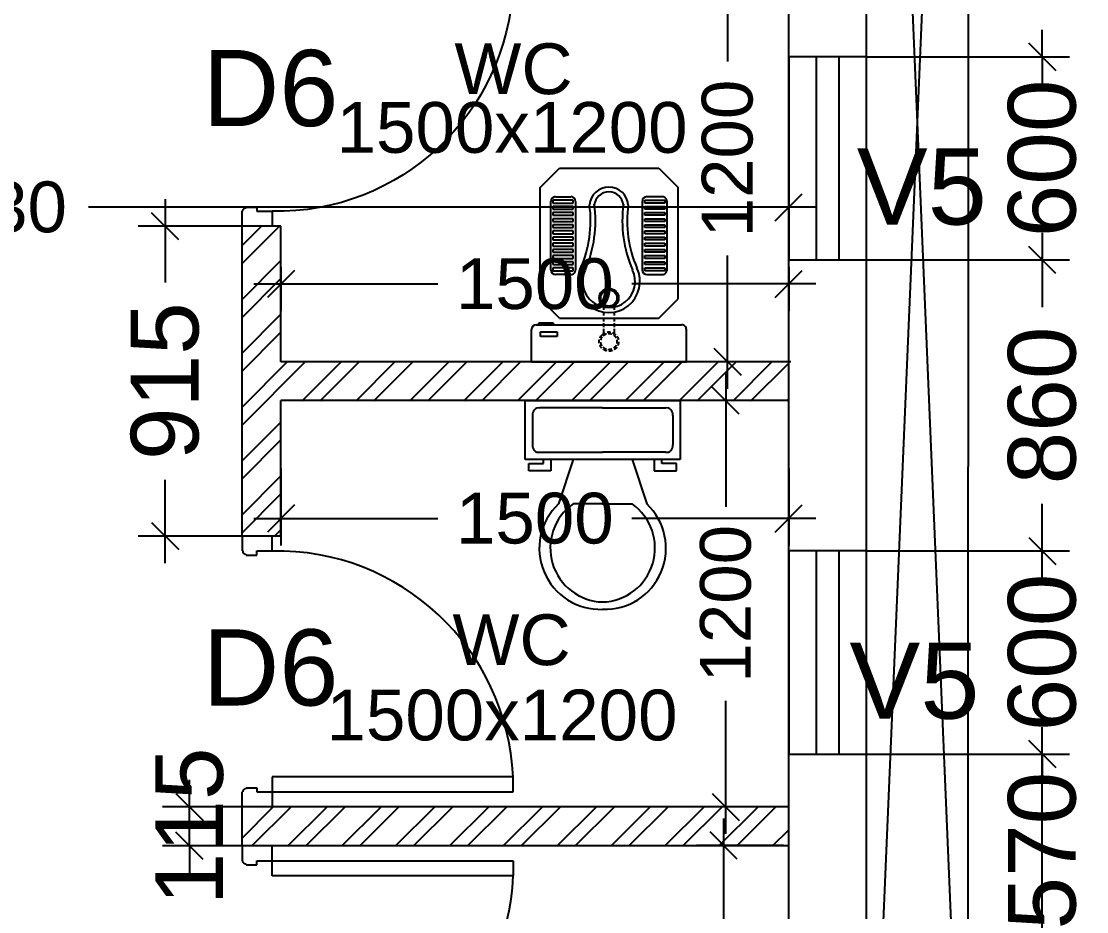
# Model space of a CAD drawing. Extents: x 7620542 to 7843793, y -6476226 to -6093835.
# Drawn here: x 7756992 to 7760139, y -6453119 to -6450489 of the extents above; entities that cross this region are included whole.
import ezdxf
from ezdxf.enums import TextEntityAlignment as Align

# ---------------------------------------------------------------- set-up
doc = ezdxf.new("R2010")
doc.units = 0
doc.header["$LTSCALE"] = 600
doc.header["$MEASUREMENT"] = 0
doc.header["$PDMODE"] = 35
doc.linetypes.add('HIDDEN', pattern=[0.375, 0.25, -0.125])
doc.layers.get('0').update_dxf_attribs({"linetype": 'CONTINUOUS'})
doc.layers.get('Defpoints').update_dxf_attribs({"linetype": 'CONTINUOUS'})
for name, color, linetype in [('DOOR', 32, 'CONTINUOUS'), ('Duct', 8, 'CONTINUOUS'), ('joinery', 7, 'CONTINUOUS'), ('Room Dim', 1, 'CONTINUOUS'), ('T Wall', 8, 'CONTINUOUS'), ('TEXT', 6, 'CONTINUOUS'), ('toi-fix', 46, 'CONTINUOUS'), ('Toi. Wall Hat', 3, 'CONTINUOUS'), ('Walls', 7, 'CONTINUOUS'), ('WIN', 151, 'CONTINUOUS'), ('Working Dim', 5, 'CONTINUOUS')]:
    doc.layers.add(name, color=color, linetype=linetype)
doc.styles.add('ari', font='arial.ttf')
doc.styles.add('ARIAL', font='arial.ttf')
doc.dimstyles.new('int. dim', dxfattribs={"dimtxt": 450, "dimasz": 80, "dimexe": 80, "dimexo": 0, "dimgap": 70, "dimtad": 0, "dimdec": 0, "dimzin": 12, "dimdsep": 46, "dimtxsty": 'ari', "dimblk": 'OBLIQUE', "dimcen": 2, "dimdle": 80, "dimclrd": 256, "dimclre": 256, "dimclrt": 6, "dimadec": 0, "dimazin": 0, "dimtfac": 1, "dimtdec": 0, "dimtix": 1, "dimtmove": 2, "dimatfit": 3, "dimfxl": 1, "dimtolj": 1, "dimtzin": 0, "dimlwd": -1, "dimlwe": -1, "dimarcsym": 0})

# ---------------------------------------------------------------- blocks, each defined once
blk = doc.blocks.new('_Oblique')
at = {"color": 0, "linetype": 'ByBlock', "lineweight": -2}
blk.add_line((-0.5, -0.5), (0.5, 0.5), dxfattribs=at)
blk = doc.blocks.new('*D1223')
at = {"layer": 'Defpoints', "color": 0, "transparency": 16777216}
for p in [(7759489, -6452653.5), (7760008.1, -6452653.5), (7759489, -6453223.9)]:
    blk.add_point(p, dxfattribs=at)
at = {"layer": 'Working Dim', "transparency": 16777216}
for p, q in [((7760008.1, -6452653.5), (7760008.1, -6452573.5)), ((7759489, -6452653.5), (7760088.1, -6452653.5)), ((7760008.1, -6453223.9), (7760008.1, -6452653.5)), ((7759489, -6453223.9), (7760088.1, -6453223.9)), ((7760008.1, -6453223.9), (7760008.1, -6453303.9))]:
    blk.add_line(p, q, dxfattribs=at)
at = {"layer": 'Working Dim', "transparency": 16777216, "xscale": 80, "yscale": 80, "zscale": 80}
for p, rotation in [((7760008.1, -6452653.5), 270), ((7760008.1, -6453223.9), 90)]:
    blk.add_blockref('_Oblique', p, dxfattribs=dict(at, rotation=rotation))
at = {"layer": 'Working Dim', "color": 6, "transparency": 16777216, "insert": (7760008.1, -6452938.7), "char_height": 200, "attachment_point": 5, "rotation": 90, "style": 'ari'}
blk.add_mtext('\\A1;570', dxfattribs=at)
blk = doc.blocks.new('*D1224')
at = {"layer": 'Defpoints', "color": 0, "transparency": 16777216}
for p in [(7759488.7, -6452053.5), (7760008.1, -6452053.5), (7759489, -6452653.5)]:
    blk.add_point(p, dxfattribs=at)
at = {"layer": 'Working Dim', "transparency": 16777216}
for p, q in [((7760008.1, -6452053.5), (7760008.1, -6451973.5)), ((7759488.7, -6452053.5), (7760088.1, -6452053.5)), ((7760008.1, -6452053.5), (7760008.1, -6452062.4)), ((7759489, -6452653.5), (7760088.1, -6452653.5)), ((7760008.1, -6452653.5), (7760008.1, -6452644.7)), ((7760008.1, -6452653.5), (7760008.1, -6452733.5))]:
    blk.add_line(p, q, dxfattribs=at)
at = {"layer": 'Working Dim', "transparency": 16777216, "xscale": 80, "yscale": 80, "zscale": 80}
for p, rotation in [((7760008.1, -6452053.5), 270), ((7760008.1, -6452653.5), 90)]:
    blk.add_blockref('_Oblique', p, dxfattribs=dict(at, rotation=rotation))
at = {"layer": 'Working Dim', "color": 6, "transparency": 16777216, "insert": (7760008.1, -6452353.5), "char_height": 200, "attachment_point": 5, "rotation": 90, "style": 'ari'}
blk.add_mtext('\\A1;600', dxfattribs=at)
blk = doc.blocks.new('*D1225')
at = {"layer": 'Defpoints', "color": 0, "transparency": 16777216}
for p in [(7759489, -6451193.9), (7760008.1, -6451193.9), (7759488.7, -6452053.5)]:
    blk.add_point(p, dxfattribs=at)
at = {"layer": 'Working Dim', "transparency": 16777216}
for p, q in [((7760008.1, -6451113.9), (7760008.1, -6451333)), ((7759489, -6451193.9), (7760088.1, -6451193.9)), ((7760008.1, -6452133.5), (7760008.1, -6451914.5)), ((7759488.7, -6452053.5), (7760088.1, -6452053.5))]:
    blk.add_line(p, q, dxfattribs=at)
at = {"layer": 'Working Dim', "transparency": 16777216, "xscale": 80, "yscale": 80, "zscale": 80}
for p, rotation in [((7760008.1, -6451193.9), 90), ((7760008.1, -6452053.5), 270)]:
    blk.add_blockref('_Oblique', p, dxfattribs=dict(at, rotation=rotation))
at = {"layer": 'Working Dim', "color": 6, "transparency": 16777216, "insert": (7760008.1, -6451623.7), "char_height": 200, "attachment_point": 5, "rotation": 90, "style": 'ari'}
blk.add_mtext('\\A1;860', dxfattribs=at)
blk = doc.blocks.new('*D1226')
at = {"layer": 'Defpoints', "color": 0, "transparency": 16777216}
for p in [(7759489, -6450593.9), (7760008.1, -6450593.9), (7759489, -6451193.9)]:
    blk.add_point(p, dxfattribs=at)
at = {"layer": 'Working Dim', "transparency": 16777216}
for p, q in [((7760008.1, -6450593.9), (7760008.1, -6450513.9)), ((7759489, -6450593.9), (7760088.1, -6450593.9)), ((7760008.1, -6450593.9), (7760008.1, -6450602.8)), ((7759489, -6451193.9), (7760088.1, -6451193.9)), ((7760008.1, -6451193.9), (7760008.1, -6451185.1)), ((7760008.1, -6451193.9), (7760008.1, -6451273.9))]:
    blk.add_line(p, q, dxfattribs=at)
at = {"layer": 'Working Dim', "transparency": 16777216, "xscale": 80, "yscale": 80, "zscale": 80}
for p, rotation in [((7760008.1, -6450593.9), 270), ((7760008.1, -6451193.9), 90)]:
    blk.add_blockref('_Oblique', p, dxfattribs=dict(at, rotation=rotation))
at = {"layer": 'Working Dim', "color": 6, "transparency": 16777216, "insert": (7760008.1, -6450893.9), "char_height": 200, "attachment_point": 5, "rotation": 90, "style": 'ari'}
blk.add_mtext('\\A1;600', dxfattribs=at)
blk = doc.blocks.new('*D1227')
at = {"layer": 'Defpoints', "color": 0, "transparency": 16777216}
for p in [(7759489, -6449878.9), (7760008.1, -6449878.9), (7759489, -6450593.9)]:
    blk.add_point(p, dxfattribs=at)
at = {"layer": 'Working Dim', "transparency": 16777216}
for p, q in [((7760008.1, -6449878.9), (7760008.1, -6449798.9)), ((7759489, -6449878.9), (7760088.1, -6449878.9)), ((7760008.1, -6449878.9), (7760008.1, -6449945.6)), ((7760008.1, -6450593.9), (7760008.1, -6450527.3)), ((7759489, -6450593.9), (7760088.1, -6450593.9)), ((7760008.1, -6450593.9), (7760008.1, -6450673.9))]:
    blk.add_line(p, q, dxfattribs=at)
at = {"layer": 'Working Dim', "transparency": 16777216, "xscale": 80, "yscale": 80, "zscale": 80}
for p, rotation in [((7760008.1, -6449878.9), 270), ((7760008.1, -6450593.9), 90)]:
    blk.add_blockref('_Oblique', p, dxfattribs=dict(at, rotation=rotation))
at = {"layer": 'Working Dim', "color": 6, "transparency": 16777216, "insert": (7760008.1, -6450236.4), "char_height": 200, "attachment_point": 5, "rotation": 90, "style": 'ari'}
blk.add_mtext('\\A1;715', dxfattribs=at)
blk = doc.blocks.new('1000')
at = {"layer": 'DOOR'}
for p, q in [((0, -100), (0, 0)), ((0, 0), (49.7, 0)), ((49.7, 0), (49.7, -2.2)), ((63.2, -13.5), (61, -13.5)), ((63.2, -13.5), (63.2, -49.5)), ((836.8, -13.5), (836.8, -49.5)), ((836.8, -13.5), (839, -13.5)), ((850.3, 0), (850.3, -2.2)), ((900, 0), (850.3, 0)), ((900, -100), (900, 0)), ((63.2, -49.5), (49.7, -49.5)), ((49.7, -49.5), (49.7, -100)), ((836.8, -49.5), (850.3, -49.5)), ((850.3, -49.5), (850.3, -100)), ((49.7, -100), (0, -100)), ((49.7, -100), (49.7, -900.6)), ((100.2, -100), (49.7, -100)), ((100.2, -900.6), (100.2, -100)), ((850.3, -100), (900, -100)), ((49.7, -900.6), (100.2, -900.6))]:
    blk.add_line(p, q, dxfattribs=at)
for centre, major_axis, start_param, end_param in [((49.7, -13.5), (-7.95, 7.95), 3.926991, 5.497787), ((850.3, -13.5), (7.95, 7.95), 0.785398, 2.356194)]:
    blk.add_ellipse(centre, major_axis=major_axis, ratio=1, start_param=start_param, end_param=end_param, dxfattribs=at)
at = {"layer": 'DOOR', "color": 145}
blk.add_ellipse((64.3, -115.3), major_axis=(-519.7, 589.8), ratio=1, start_param=2.464943, end_param=4.009476, dxfattribs=at)
blk = doc.blocks.new('A$C70ED7303')
at = {"layer": 'toi-fix', "color": 8}
for p, q in [((0, 0), (229, 0)), ((229, 0), (229, -174.4)), ((-229, 0), (0, 0)), ((-229, -174.4), (-229, 0)), ((0, -21.8), (-185.4, -21.8)), ((0, -21.8), (185.4, -21.8)), ((-207.2, -43.6), (-207.2, -130.8)), ((207.2, -43.6), (207.2, -130.8)), ((-185.4, -152.6), (0, -152.6)), ((185.4, -152.6), (0, -152.6)), ((229, -174.4), (-229, -174.4)), ((-218.1, -207.2), (-218.1, -185.4)), ((-218.1, -185.4), (-174.4, -185.4)), ((-174.4, -185.4), (-174.4, -174.4)), ((-152.6, -174.4), (-152.6, -207.2)), ((-87.2, -174.4), (-130.8, -305.3)), ((87.2, -174.4), (130.8, -305.3)), ((152.6, -174.4), (152.6, -207.2)), ((174.4, -185.4), (174.4, -174.4)), ((218.1, -185.4), (174.4, -185.4)), ((218.1, -207.2), (218.1, -185.4)), ((-152.6, -207.2), (-218.1, -207.2)), ((152.6, -207.2), (218.1, -207.2)), ((0, -305.3), (-87.2, -305.3)), ((0, -305.3), (87.2, -305.3))]:
    blk.add_line(p, q, dxfattribs=at)
for centre, major_axis, start_param, end_param in [((-188.1, -40.9), (13.6, -13.6), 2.214297, 4.068888), ((188.1, -40.9), (13.6, -13.6), 0.643501, 2.498091), ((-188.1, -133.6), (-13.6, -13.6), 5.35589, 7.21048), ((188.1, -133.6), (-13.6, -13.6), 0.643501, 2.498091), ((-6.6, -436.2), (-127.6, -127.6), 4.686239, 7.105146), ((4.7, -435.5), (-112.7, -112.7), 4.541602, 7.039318), ((6.6, -436.2), (55.8, -171.6), -0.351019, 2.067888), ((-4.7, -435.5), (-112.7, -112.7), 0.814663, 3.31238)]:
    blk.add_ellipse(centre, major_axis=major_axis, ratio=1, start_param=start_param, end_param=end_param, dxfattribs=at)
blk = doc.blocks.new('A$C37B60793')
at = {"layer": 'toi-fix', "color": 8}
for p, q in [((0, 303.1), (127, 303.1)), ((0, -306.5), (0, 303.1)), ((146, -287.4), (146, 284.1)), ((171.2, 195), (247.4, 271.2)), ((247.4, 271.2), (685.9, 271.2)), ((762.1, 195), (685.9, 271.2)), ((358.5, 218.7), (358.5, 139.2)), ((369.5, 218.7), (358.5, 218.7)), ((362.3, 226.9), (630.5, 226.9)), ((369.5, 139.2), (369.5, 218.7)), ((382.7, 218.7), (382.7, 139.2)), ((393.7, 218.7), (382.7, 218.7)), ((393.7, 139.2), (393.7, 218.7)), ((406.9, 218.7), (406.9, 139.2)), ((417.9, 218.7), (406.9, 218.7)), ((417.9, 139.2), (417.9, 218.7)), ((431, 218.7), (431, 139.2)), ((442.1, 218.7), (431, 218.7)), ((442.1, 139.2), (442.1, 218.7)), ((455.2, 218.7), (455.2, 139.2)), ((466.3, 218.7), (455.2, 218.7)), ((466.3, 139.2), (466.3, 218.7)), ((479.4, 218.7), (479.4, 139.2)), ((490.5, 218.7), (479.4, 218.7)), ((490.5, 139.2), (490.5, 218.7)), ((503.6, 218.7), (503.6, 139.2)), ((514.6, 218.7), (503.6, 218.7)), ((514.6, 139.2), (514.6, 218.7)), ((527.8, 218.7), (527.8, 139.2)), ((538.8, 218.7), (527.8, 218.7)), ((538.8, 139.2), (538.8, 218.7)), ((552, 218.7), (552, 139.2)), ((563, 218.7), (552, 218.7)), ((563, 139.2), (563, 218.7)), ((576.2, 218.7), (576.2, 139.2)), ((587.2, 218.7), (576.2, 218.7)), ((587.2, 139.2), (587.2, 218.7)), ((600.4, 218.7), (600.4, 139.2)), ((611.4, 218.7), (600.4, 218.7)), ((611.4, 139.2), (611.4, 218.7)), ((624.5, 218.7), (624.5, 139.2)), ((635.6, 218.7), (624.5, 218.7)), ((635.6, 139.2), (635.6, 218.7)), ((171.2, -195.4), (171.2, 195)), ((343.3, 148.1), (343.3, 207.9)), ((649.5, 207.9), (649.5, 148.1)), ((762.1, -195.4), (762.1, 195)), ((358.5, 139.2), (369.5, 139.2)), ((630.5, 129.1), (362.3, 129.1)), ((382.7, 139.2), (393.7, 139.2)), ((406.9, 139.2), (417.9, 139.2)), ((431, 139.2), (442.1, 139.2)), ((455.2, 139.2), (466.3, 139.2)), ((479.4, 139.2), (490.5, 139.2)), ((503.6, 139.2), (514.6, 139.2)), ((527.8, 139.2), (538.8, 139.2)), ((552, 139.2), (563, 139.2)), ((576.2, 139.2), (587.2, 139.2)), ((600.4, 139.2), (611.4, 139.2)), ((624.5, 139.2), (635.6, 139.2)), ((343.3, -151.5), (343.3, -211.2)), ((358.5, -222), (358.5, -142.6)), ((358.5, -142.6), (369.5, -142.6)), ((630.5, -132.4), (362.3, -132.4)), ((369.5, -142.6), (369.5, -222)), ((382.7, -222), (382.7, -142.6)), ((382.7, -142.6), (393.7, -142.6)), ((393.7, -142.6), (393.7, -222)), ((406.9, -222), (406.9, -142.6)), ((406.9, -142.6), (417.9, -142.6)), ((417.9, -142.6), (417.9, -222)), ((431, -222), (431, -142.6)), ((431, -142.6), (442.1, -142.6)), ((442.1, -142.6), (442.1, -222)), ((455.2, -222), (455.2, -142.6)), ((455.2, -142.6), (466.3, -142.6)), ((466.3, -142.6), (466.3, -222)), ((479.4, -222), (479.4, -142.6)), ((479.4, -142.6), (490.5, -142.6)), ((490.5, -142.6), (490.5, -222)), ((503.6, -222), (503.6, -142.6)), ((503.6, -142.6), (514.6, -142.6)), ((514.6, -142.6), (514.6, -222)), ((527.8, -222), (527.8, -142.6)), ((527.8, -142.6), (538.8, -142.6)), ((538.8, -142.6), (538.8, -222)), ((552, -222), (552, -142.6)), ((552, -142.6), (563, -142.6)), ((563, -142.6), (563, -222)), ((576.2, -222), (576.2, -142.6)), ((576.2, -142.6), (587.2, -142.6)), ((587.2, -142.6), (587.2, -222)), ((600.4, -222), (600.4, -142.6)), ((600.4, -142.6), (611.4, -142.6)), ((611.4, -142.6), (611.4, -222)), ((624.5, -222), (624.5, -142.6)), ((624.5, -142.6), (635.6, -142.6)), ((635.6, -142.6), (635.6, -222)), ((649.5, -211.2), (649.5, -151.5)), ((117.8, -205), (100.3, -205)), ((100.3, -205), (100.3, -270.7)), ((117.8, -270.7), (117.8, -205)), ((171.2, -195.4), (247.4, -271.6)), ((685.9, -271.6), (762.1, -195.4)), ((153.7, -221.4), (147.5, -221.4)), ((147.5, -221.4), (147.5, -276.8)), ((153.7, -276.8), (153.7, -221.4)), ((369.5, -222), (358.5, -222)), ((362.3, -230.3), (630.5, -230.3)), ((393.7, -222), (382.7, -222)), ((417.9, -222), (406.9, -222)), ((442.1, -222), (431, -222)), ((466.3, -222), (455.2, -222)), ((490.5, -222), (479.4, -222)), ((514.6, -222), (503.6, -222)), ((538.8, -222), (527.8, -222)), ((563, -222), (552, -222)), ((587.2, -222), (576.2, -222)), ((611.4, -222), (600.4, -222)), ((635.6, -222), (624.5, -222)), ((100.3, -270.7), (117.8, -270.7)), ((147.5, -276.8), (153.7, -276.8)), ((247.4, -271.6), (685.9, -271.6)), ((0, -306.5), (127, -306.5))]:
    blk.add_line(p, q, dxfattribs=at)
at = {"layer": 'toi-fix', "color": 8, "linetype": 'HIDDEN', "ltscale": 0.1}
for p, q in [((219.3, 19), (111.7, 19)), ((219.3, -22.3), (111.7, -22.3))]:
    blk.add_line(p, q, dxfattribs=at)
at = {"layer": 'toi-fix', "color": 8, "extrusion": (0, 0, -1)}
for centre, major_axis, start_param, end_param in [((127, 284.1), (-13.5, -13.5), 2.356194, 3.926991), ((362.3, 207.9), (13.5, -13.5), 2.356194, 3.926991), ((630.5, 207.9), (-13.5, -13.5), 2.356194, 3.926991), ((316.3, -1.7), (0, -122.2), -0.449608, 3.591264), ((362.3, 148.1), (-13.5, -13.5), -0.785398, 0.785398), ((630.5, 148.1), (-13.5, -13.5), 3.926991, 5.497787), ((316.3, -1.7), (0, -103.2), -0.449671, 3.591202), ((554, 536.4), (-29.4, -484.3), -0.19615, 0.346746), ((554, 536.4), (-11.6, -466), -0.160496, 0.3824), ((611.1, -1.7), (40.6, -40.6), 4.005105, 6.990469), ((611.1, -1.7), (-54, -54), 2.434309, 5.419673), ((251.3, -1.7), (-26.9, -26.9), 0.785398, 7.068583), ((251.3, -1.7), (-22.5, -22.5), 0.785398, 7.068583), ((554, -539.7), (29.4, -484.3), 2.794864, 3.33776), ((554, -539.7), (11.6, -466), 2.7592, 3.302095), ((362.3, -151.5), (13.5, -13.5), 2.356194, 3.926991), ((630.5, -151.5), (13.5, -13.5), 3.926991, 5.497787), ((362.3, -211.2), (-13.5, -13.5), -0.785398, 0.785398), ((630.5, -211.2), (13.5, -13.5), 5.497787, 7.068583), ((127, -287.4), (13.5, -13.5), 5.497787, 7.068583)]:
    blk.add_ellipse(centre, major_axis=major_axis, ratio=1, start_param=start_param, end_param=end_param, dxfattribs=at)
at = {"layer": 'toi-fix', "color": 8, "linetype": 'HIDDEN', "ltscale": 0.1, "extrusion": (0, 0, -1)}
for major_axis, start_param, end_param in [((26.9, -26.9), 2.356194490188911, 8.639379797368496), ((22.5, -22.5), 2.356194490188169, 8.639379797367756)]:
    blk.add_ellipse((79.7, -1.7), major_axis=major_axis, ratio=1, start_param=start_param, end_param=end_param, dxfattribs=at)
blk = doc.blocks.new('*D2483')
at = {"layer": 'Defpoints', "color": 0, "transparency": 16777216}
for p in [(7757759.1, -6451215.3, -0.7), (7759259.1, -6451215.3, 5.1), (7759259.1, -6451264.9)]:
    blk.add_point(p, dxfattribs=at)
at = {"layer": 'Working Dim', "transparency": 16777216}
for p, q in [((7757759.1, -6451215.3), (7757759.1, -6451344.9)), ((7759259.1, -6451215.3), (7759259.1, -6451344.9)), ((7757679.1, -6451264.9), (7758222.4, -6451264.9)), ((7759339.1, -6451264.9), (7758795.8, -6451264.9))]:
    blk.add_line(p, q, dxfattribs=at)
at = {"layer": 'Working Dim', "transparency": 16777216, "xscale": 80, "yscale": 80, "zscale": 80, "rotation": 180}
blk.add_blockref('_Oblique', (7757759.1, -6451264.9), dxfattribs=at)
at = {"layer": 'Working Dim', "transparency": 16777216, "xscale": 80, "yscale": 80, "zscale": 80}
blk.add_blockref('_Oblique', (7759259.1, -6451264.9), dxfattribs=at)
at = {"layer": 'Working Dim', "color": 6, "transparency": 16777216, "insert": (7758509.1, -6451264.9), "char_height": 150, "attachment_point": 5, "style": 'ari'}
blk.add_mtext('\\A1;1500', dxfattribs=at)
blk = doc.blocks.new('*D2484')
at = {"layer": 'Defpoints', "color": 0, "transparency": 16777216}
for p in [(7759078.3, -6450294.4), (7759265.5, -6450294.4, -0.7), (7759265.5, -6451494.4, -0.7)]:
    blk.add_point(p, dxfattribs=at)
at = {"layer": 'Working Dim', "transparency": 16777216}
for p, q in [((7759078.3, -6450214.4), (7759078.3, -6450607.7)), ((7759265.5, -6450294.4), (7758998.3, -6450294.4)), ((7759078.3, -6451574.4), (7759078.3, -6451181)), ((7759265.5, -6451494.4), (7758998.3, -6451494.4))]:
    blk.add_line(p, q, dxfattribs=at)
at = {"layer": 'Working Dim', "transparency": 16777216, "xscale": 80, "yscale": 80, "zscale": 80}
for p, rotation in [((7759078.3, -6450294.4), 90), ((7759078.3, -6451494.4), 270)]:
    blk.add_blockref('_Oblique', p, dxfattribs=dict(at, rotation=rotation))
at = {"layer": 'Working Dim', "color": 6, "transparency": 16777216, "insert": (7759078.3, -6450894.4), "char_height": 150, "attachment_point": 5, "rotation": 90, "style": 'ari'}
blk.add_mtext('\\A1;1200', dxfattribs=at)
blk = doc.blocks.new('*D2485')
at = {"layer": 'Defpoints', "color": 0, "transparency": 16777216}
for p in [(7759196.7, -6451609.4, -0.7), (7759073.1, -6452809.4), (7759196.7, -6452809.4, -0.7)]:
    blk.add_point(p, dxfattribs=at)
at = {"layer": 'Working Dim', "transparency": 16777216}
for p, q in [((7759073.1, -6451529.4), (7759073.1, -6451922.7)), ((7759196.7, -6451609.4), (7758993.1, -6451609.4)), ((7759073.1, -6452889.4), (7759073.1, -6452496)), ((7759196.7, -6452809.4), (7758993.1, -6452809.4))]:
    blk.add_line(p, q, dxfattribs=at)
at = {"layer": 'Working Dim', "transparency": 16777216, "xscale": 80, "yscale": 80, "zscale": 80}
for p, rotation in [((7759073.1, -6451609.4), 90), ((7759073.1, -6452809.4), 270)]:
    blk.add_blockref('_Oblique', p, dxfattribs=dict(at, rotation=rotation))
at = {"layer": 'Working Dim', "color": 6, "transparency": 16777216, "insert": (7759073.1, -6452209.4), "char_height": 150, "attachment_point": 5, "rotation": 90, "style": 'ari'}
blk.add_mtext('\\A1;1200', dxfattribs=at)
blk = doc.blocks.new('*D2486')
at = {"layer": 'Defpoints', "color": 0, "transparency": 16777216}
for p in [(7757759.1, -6451809.4, -0.7), (7759259.1, -6451809.4, 5.1), (7759259.1, -6451957.5)]:
    blk.add_point(p, dxfattribs=at)
at = {"layer": 'Working Dim', "transparency": 16777216}
for p, q in [((7757759.1, -6451809.4), (7757759.1, -6452037.5)), ((7759259.1, -6451809.4), (7759259.1, -6452037.5)), ((7757679.1, -6451957.5), (7758222.4, -6451957.5)), ((7759339.1, -6451957.5), (7758795.8, -6451957.5))]:
    blk.add_line(p, q, dxfattribs=at)
at = {"layer": 'Working Dim', "transparency": 16777216, "xscale": 80, "yscale": 80, "zscale": 80, "rotation": 180}
blk.add_blockref('_Oblique', (7757759.1, -6451957.5), dxfattribs=at)
at = {"layer": 'Working Dim', "transparency": 16777216, "xscale": 80, "yscale": 80, "zscale": 80}
blk.add_blockref('_Oblique', (7759259.1, -6451957.5), dxfattribs=at)
at = {"layer": 'Working Dim', "color": 6, "transparency": 16777216, "insert": (7758509.1, -6451957.5), "char_height": 150, "attachment_point": 5, "style": 'ari'}
blk.add_mtext('\\A1;1500', dxfattribs=at)
blk = doc.blocks.new('*D2487')
at = {"layer": 'Defpoints', "color": 0, "transparency": 16777216}
for p in [(7759066.6, -6452923.4), (7759244, -6452923.4, -0.7), (7759244, -6454123.8, 5.1)]:
    blk.add_point(p, dxfattribs=at)
at = {"layer": 'Working Dim', "transparency": 16777216}
for p, q in [((7759066.6, -6452843.4), (7759066.6, -6453236.9)), ((7759244, -6452923.4), (7758986.6, -6452923.4)), ((7759066.6, -6454203.8), (7759066.6, -6453810.2)), ((7759244, -6454123.8), (7758986.6, -6454123.8))]:
    blk.add_line(p, q, dxfattribs=at)
at = {"layer": 'Working Dim', "transparency": 16777216, "xscale": 80, "yscale": 80, "zscale": 80}
for p, rotation in [((7759066.6, -6452923.4), 90), ((7759066.6, -6454123.8), 270)]:
    blk.add_blockref('_Oblique', p, dxfattribs=dict(at, rotation=rotation))
at = {"layer": 'Working Dim', "color": 6, "transparency": 16777216, "insert": (7759066.6, -6453523.6), "char_height": 150, "attachment_point": 5, "rotation": 90, "style": 'ari'}
blk.add_mtext('\\A1;1200', dxfattribs=at)
blk = doc.blocks.new('*D2497')
at = {"layer": 'Defpoints', "color": 0, "transparency": 16777216}
for p in [(7759259.1, -6451038.2), (7754529, -6451233.5, 5.1), (7759259.1, -6451402.3, 5.1)]:
    blk.add_point(p, dxfattribs=at)
at = {"layer": 'Working Dim', "transparency": 16777216}
for p, q in [((7754529, -6451233.5), (7754529, -6450958.2)), ((7759259.1, -6451402.3), (7759259.1, -6450958.2)), ((7754449, -6451038.2), (7756597.3, -6451038.2)), ((7759339.1, -6451038.2), (7757190.8, -6451038.2))]:
    blk.add_line(p, q, dxfattribs=at)
at = {"layer": 'Working Dim', "transparency": 16777216, "xscale": 80, "yscale": 80, "zscale": 80, "rotation": 180}
blk.add_blockref('_Oblique', (7754529, -6451038.2), dxfattribs=at)
at = {"layer": 'Working Dim', "transparency": 16777216, "xscale": 80, "yscale": 80, "zscale": 80}
blk.add_blockref('_Oblique', (7759259.1, -6451038.2), dxfattribs=at)
at = {"layer": 'Working Dim', "color": 6, "transparency": 16777216, "insert": (7756894, -6451038.2), "char_height": 150, "attachment_point": 5, "style": 'ari'}
blk.add_mtext('\\A1;4730', dxfattribs=at)
blk = doc.blocks.new('*D2515')
at = {"layer": 'Defpoints', "color": 0, "transparency": 16777216}
for p in [(7757489.1, -6452809.4), (7757644.2, -6452809.4), (7757644.1, -6452924.4)]:
    blk.add_point(p, dxfattribs=at)
at = {"layer": 'Working Dim', "transparency": 16777216}
for p, q in [((7757489.1, -6452809.4), (7757489.1, -6452729.4)), ((7757644.2, -6452809.4), (7757409.1, -6452809.4)), ((7757489.1, -6452924.4), (7757489.1, -6452809.4)), ((7757644.1, -6452924.4), (7757409.1, -6452924.4)), ((7757489.1, -6452924.4), (7757489.1, -6453004.4))]:
    blk.add_line(p, q, dxfattribs=at)
at = {"layer": 'Working Dim', "transparency": 16777216, "xscale": 80, "yscale": 80, "zscale": 80}
for p, rotation in [((7757489.1, -6452809.4), 270), ((7757489.1, -6452924.4), 90)]:
    blk.add_blockref('_Oblique', p, dxfattribs=dict(at, rotation=rotation))
at = {"layer": 'Working Dim', "color": 6, "transparency": 16777216, "insert": (7757489.1, -6452866.9), "char_height": 200, "attachment_point": 5, "rotation": 90, "style": 'ari'}
blk.add_mtext('\\A1;115', dxfattribs=at)
blk = doc.blocks.new('*D2516')
at = {"layer": 'Defpoints', "color": 0, "transparency": 16777216}
for p in [(7757417, -6451094.4), (7757644.1, -6451094.4), (7757644.1, -6452009.4)]:
    blk.add_point(p, dxfattribs=at)
at = {"layer": 'Working Dim', "transparency": 16777216}
for p, q in [((7757417, -6451014.4), (7757417, -6451260.2)), ((7757644.1, -6451094.4), (7757337, -6451094.4)), ((7757417, -6452089.4), (7757417, -6451843.5)), ((7757644.1, -6452009.4), (7757337, -6452009.4))]:
    blk.add_line(p, q, dxfattribs=at)
at = {"layer": 'Working Dim', "transparency": 16777216, "xscale": 80, "yscale": 80, "zscale": 80}
for p, rotation in [((7757417, -6451094.4), 90), ((7757417, -6452009.4), 270)]:
    blk.add_blockref('_Oblique', p, dxfattribs=dict(at, rotation=rotation))
at = {"layer": 'Working Dim', "color": 6, "transparency": 16777216, "insert": (7757417, -6451551.9), "char_height": 200, "attachment_point": 5, "rotation": 90, "style": 'ari'}
blk.add_mtext('\\A1;915', dxfattribs=at)

msp = doc.modelspace()

# ---------------------------------------------------------------- hatches: boundary and pattern name
at = {"layer": 'Toi. Wall Hat'}
h = msp.add_hatch(dxfattribs=at)
h.set_pattern_fill('ANSI32', color=10, scale=300, style=0)
h.set_pattern_definition([(45, (832124.8, -81878.66), (-79.5495129, 79.5495129), []), (45, (832177.84, -81878.66), (-79.5495129, 79.5495129), [])])
h.paths.add_polyline_path([(7757759.107, -6448979.351), (7757644.107, -6448979.351), (7757644.107, -6449379.882), (7757759.107, -6449379.882)])
h.paths.add_polyline_path([(7756143.974, -6448979.351), (7756028.974, -6448979.351), (7756028.974, -6449379.882), (7756143.974, -6449379.882)])
h.paths.add_polyline_path([(7756143.974, -6450179.882), (7754528.974, -6450179.882), (7754528.974, -6450294.882), (7756143.974, -6450294.882)])
h.paths.add_polyline_path([(7759259.107, -6450179.882), (7757644.107, -6450179.882), (7757644.107, -6450294.882), (7759259.107, -6450294.882)])
h.paths.add_polyline_path([(7759259.107, -6451494.882), (7757759.107, -6451494.882), (7757759.107, -6451094.882), (7757644.107, -6451094.882), (7757644.107, -6452009.882), (7757759.107, -6452009.882), (7757759.107, -6451609.882), (7759259.107, -6451609.882)])
h.paths.add_polyline_path([(7756143.974, -6451094.882), (7756028.974, -6451094.882), (7756028.974, -6451494.882), (7754528.974, -6451494.882), (7754528.974, -6451609.882), (7756028.974, -6451609.882), (7756028.974, -6452009.882), (7756143.974, -6452009.882)])
h.paths.add_polyline_path([(7756143.974, -6452809.882), (7754528.974, -6452809.882), (7754528.974, -6452924.882), (7756143.974, -6452924.882)])
h.paths.add_polyline_path([(7756143.974, -6453724.882), (7756028.974, -6453724.882), (7756028.974, -6454124.351), (7756143.974, -6454124.351)])
h.paths.add_polyline_path([(7757759.107, -6453724.882), (7757644.107, -6453724.882), (7757644.107, -6454124.351), (7757759.107, -6454124.351)])
h.paths.add_polyline_path([(7759259.107, -6452809.882), (7757644.107, -6452809.882), (7757644.107, -6452924.882), (7759259.107, -6452924.882)])

# ---------------------------------------------------------------- linework, layer by layer
at = {"layer": 'Duct', "color": 8, "linetype": 'HIDDEN', "ltscale": 600}
for p, q in [((7759488.569, -6454354.004, -29.703), (7759789.016, -6447248.88, 2.324)), ((7759489.016, -6447248.879, 7.073), (7759788.569, -6454354.003, -24.954))]:
    msp.add_line(p, q, dxfattribs=at)
at = {"layer": 'Duct', "color": 7, "linetype": 'HIDDEN', "ltscale": 600, "elevation": 2.324}
msp.add_lwpolyline([(7759788.569, -6454354.002), (7759488.569, -6454354.002), (7759489.016, -6447248.88), (7759489.016, -6447248.88), (7759789.016, -6447248.88), (7759789.016, -6447248.88), (7759788.569, -6454354.003), (7759488.569, -6454354.002)], dxfattribs=at)
at = {"layer": 'T Wall', "color": 6, "linetype": 'Continuous'}
for p, q in [((7757644.107, -6452009.351, -15.969), (7757644.107, -6451094.351, -15.969)), ((7757759.107, -6451094.351, -15.969), (7757644.107, -6451094.351, -15.969)), ((7757759.107, -6451494.351, -15.969), (7757759.107, -6451094.351, -15.969)), ((7759259.107, -6451494.351, -15.969), (7757759.107, -6451494.351, -15.969)), ((7757759.107, -6452009.351, -15.969), (7757759.107, -6451609.351, -15.969)), ((7759259.107, -6451609.351, -15.969), (7757759.107, -6451609.351, -15.969)), ((7757759.107, -6452009.351, -15.969), (7757644.107, -6452009.351, -15.969)), ((7757644.107, -6452924.351, -15.969), (7757644.107, -6452809.351, -15.969)), ((7759259.107, -6452809.351, -15.969), (7757644.107, -6452809.351, -15.969)), ((7759259.107, -6452924.351, -15.969), (7757644.107, -6452924.351, -15.969))]:
    msp.add_line(p, q, dxfattribs=at)
at = {"layer": 'Walls'}
for p, q in [((7759489.016, -6454124.018, -14.83), (7759489.016, -6446923.975, -14.83)), ((7759259.016, -6454124.018, -14.83), (7759259.016, -6448979.018, -14.83))]:
    msp.add_line(p, q, dxfattribs=at)
at = {"layer": 'WIN', "linetype": 'Continuous', "elevation": -14.83}
for points in [[(7759489.016, -6451193.949), (7759489.016, -6450593.949), (7759259.016, -6450593.949), (7759259.016, -6451193.949)], [(7759407.675, -6451193.949), (7759407.675, -6450593.949), (7759340.357, -6450593.949), (7759340.357, -6451193.949)], [(7759489.016, -6452653.52), (7759489.016, -6452053.52), (7759259.016, -6452053.52), (7759259.016, -6452653.52)], [(7759407.675, -6452653.52), (7759407.675, -6452053.52), (7759340.357, -6452053.52), (7759340.357, -6452653.52)]]:
    msp.add_lwpolyline(points, close=True, dxfattribs=at)

# ---------------------------------------------------------------- block references
at = {"layer": 'DOOR', "linetype": 'Continuous'}
for p, xscale, yscale, zscale, rotation in [((7757644.107, -6450294.351, -15.969), -0.8888888880610689, 0.8888888927176595, 0.8888888919152134, 89.99998715337463), ((7757644.216, -6452809.351, -15.969), 0.8888888880610689, 0.8888888880610689, 0.8888888880610689, 90.00001284662532), ((7757644.107, -6452924.351, -15.969), -0.8888888880610689, 0.8888888927176595, 0.8888888919152134, 89.99998715337463)]:
    msp.add_blockref('1000', p, dxfattribs=dict(at, xscale=xscale, yscale=yscale, zscale=zscale, rotation=rotation))
at = {"layer": 'toi-fix', "color": 7, "xscale": -0.7511875331401825, "yscale": 0.7511875331401825, "zscale": 0.7511875321634243, "rotation": 270}
msp.add_blockref('A$C37B60793', (7758729.142, -6451494.882, -15.969), dxfattribs=at)
at = {"layer": 'toi-fix', "linetype": 'Continuous'}
msp.add_blockref('A$C70ED7303', (7758709.409, -6451609.351, -15.969), dxfattribs=at)

# ---------------------------------------------------------------- texts
at = {"layer": 'joinery', "style": 'ari'}
for s, p in [('D6', (7757728.202, -6450798.489, -15.969)), ('V5', (7759652.29, -6451089.308, -14.83)), ('D6', (7757728.202, -6452509.935, -15.969)), ('V5', (7759630.484, -6452548.88, -14.83))]:
    msp.add_text(s, height=225, dxfattribs=at).set_placement(p, align=Align.CENTER)
at = {"layer": 'Room Dim', "style": 'ARIAL'}
for p in [(7758441.939, -6450877.423, -15.969), (7758412.139, -6452612.988, -15.969)]:
    msp.add_text('1500x1200', height=150, dxfattribs=at).set_placement(p, align=Align.CENTER)
at = {"layer": 'TEXT', "color": 7, "style": 'ARIAL'}
for p in [(7758446.199, -6450704.106, -15.969), (7758440.466, -6452390.704, -15.969)]:
    msp.add_text('WC', height=150, dxfattribs=at).set_placement(p, align=Align.CENTER)

# ---------------------------------------------------------------- dimensions: what is measured, and where the dimension line sits
at = {"layer": 'Working Dim'}
for base, p1, p2, override, picture, middle in [((7760008.119, -6449878.949, -14.83), (7759489.016, -6450593.949, -14.83), (7759489.016, -6449878.949, -14.83), {"dimtxt": 200, "dimarcsym": 1}, '*D1227', (7760008.119, -6450236.449, -14.83)), ((7759078.343, -6450294.351, -15.969), (7759265.504, -6451494.351, -16.66), (7759265.504, -6450294.351, -16.66), {"dimtxt": 150}, '*D2484', (7759078.343, -6450894.351, -15.969)), ((7760008.119, -6450593.949, -14.83), (7759489.016, -6451193.949, -14.83), (7759489.016, -6450593.949, -14.83), {"dimtxt": 200, "dimarcsym": 1}, '*D1226', (7760008.119, -6450893.949, -14.83)), ((7757417.031, -6451094.351, -15.969), (7757644.107, -6452009.351, -15.969), (7757644.107, -6451094.351, -15.969), {"dimtxt": 200, "dimarcsym": 1}, '*D2516', (7757417.031, -6451551.851, -15.969)), ((7760008.119, -6451193.949, -14.83), (7759488.748, -6452053.52, -14.83), (7759489.016, -6451193.949, -14.83), {"dimtxt": 200, "dimarcsym": 1}, '*D1225', (7760008.119, -6451623.735, -14.83)), ((7759073.114, -6452809.351, -15.969), (7759196.738, -6451609.351, -16.66), (7759196.738, -6452809.351, -16.66), {"dimtxt": 150}, '*D2485', (7759073.114, -6452209.351, -15.969)), ((7760008.119, -6452053.52, -14.83), (7759489.016, -6452653.52, -14.83), (7759488.748, -6452053.52, -14.83), {"dimtxt": 200, "dimarcsym": 1}, '*D1224', (7760008.119, -6452353.52, -14.83)), ((7760008.119, -6452653.52, -14.83), (7759489.016, -6453223.949, -14.83), (7759489.016, -6452653.52, -14.83), {"dimtxt": 200, "dimarcsym": 1}, '*D1223', (7760008.119, -6452938.735, -14.83)), ((7757489.061, -6452809.351, -15.969), (7757644.105, -6452924.351, -15.969), (7757644.216, -6452809.351, -15.969), {"dimtxt": 200, "dimarcsym": 1}, '*D2515', (7757489.061, -6452866.851, -15.969)), ((7759066.581, -6452923.351, -15.969), (7759243.988, -6454123.821, -10.838), (7759243.988, -6452923.351, -16.66), {"dimtxt": 150}, '*D2487', (7759066.581, -6453523.586, -15.969))]:
    dim = msp.add_linear_dim(base=base, p1=p1, p2=p2, angle=90, dimstyle='int. dim', override=override, dxfattribs=at)
    dim.commit()
    dim.dimension.update_dxf_attribs({"geometry": picture, "text_midpoint": middle})
for base, p1, p2, picture, middle in [((7759259.107, -6451038.156, -17.679), (7754528.974, -6451233.506, -12.548), (7759259.107, -6451402.28, -12.548), '*D2497', (7756894.041, -6451038.156, -17.679)), ((7759259.107, -6451264.875, -17.679), (7757759.107, -6451215.293, -18.371), (7759259.107, -6451215.293, -12.548), '*D2483', (7758509.107, -6451264.875, -17.679)), ((7759259.107, -6451957.478, -17.679), (7757759.107, -6451809.351, -18.371), (7759259.107, -6451809.351, -12.548), '*D2486', (7758509.107, -6451957.478, -17.679))]:
    dim = msp.add_linear_dim(base=base, p1=p1, p2=p2, dimstyle='int. dim', override={"dimtxt": 150}, dxfattribs=at)
    dim.commit()
    dim.dimension.update_dxf_attribs({"geometry": picture, "text_midpoint": middle})

doc.saveas('drawing.dxf')
